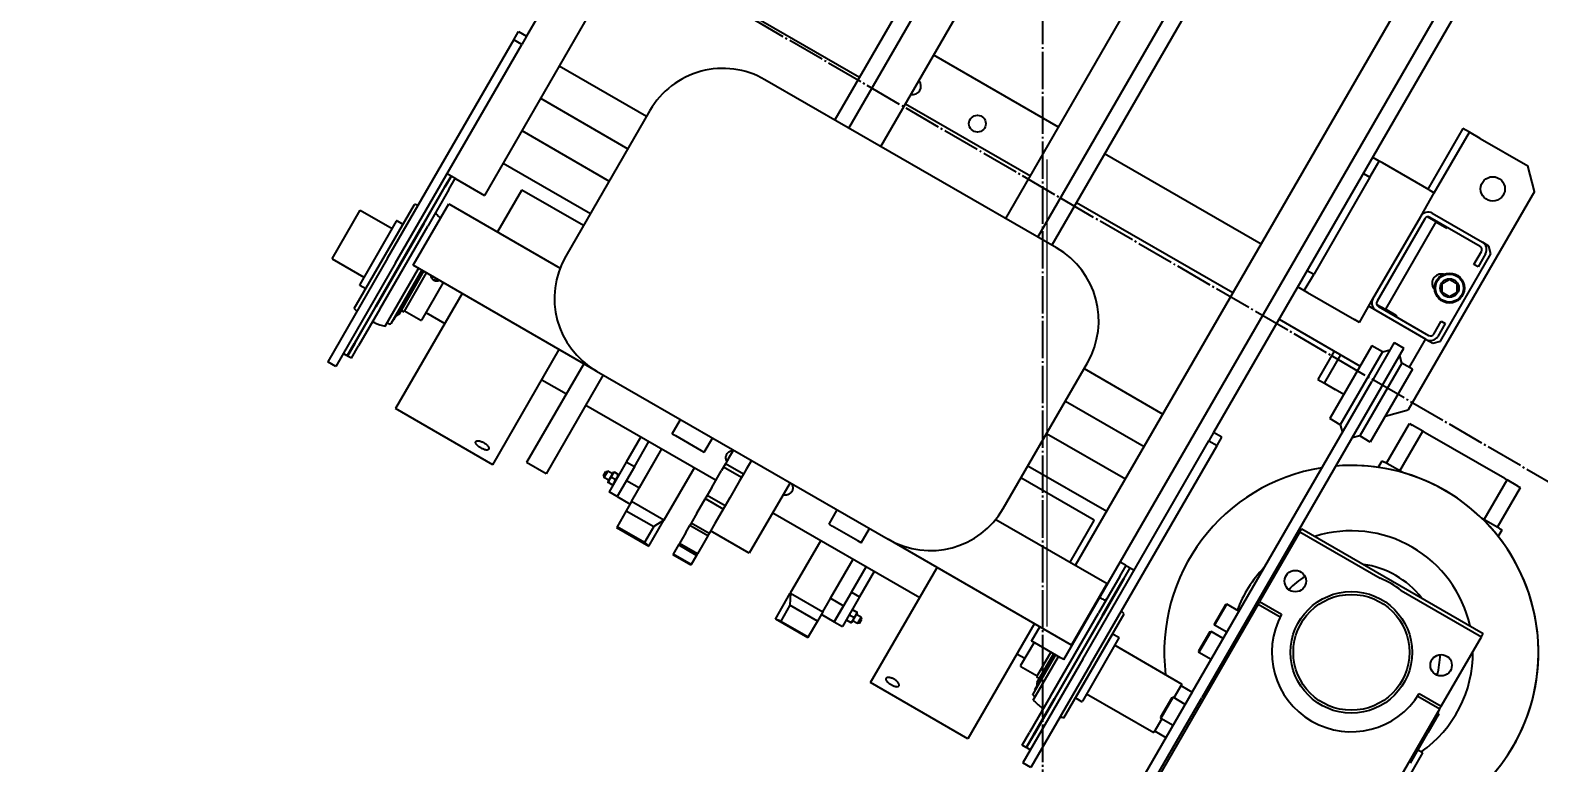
# Model space of a CAD drawing. Header units: millimetres. Extents: x -383313 to -161684, y -117025 to 99224.
# Drawn here: x -355555 to -354749, y -15447 to -15055 of the extents above; entities that cross this region are included whole.
import ezdxf

# ---------------------------------------------------------------- set-up
doc = ezdxf.new("R2010")
doc.units = ezdxf.units.MM
doc.header["$MEASUREMENT"] = 0
doc.linetypes.add('PS-GOST2.303 5', pattern=[24, 20, -1.5, 1, -1.5])
doc.layers.get('Defpoints').update_dxf_attribs({"color": 31})
for name, color, linetype in [('001__КОНСТРУКТИВ__размеры внутр.', 7, 'Continuous'), ('PDF_Geometry', 7, 'Continuous'), ('PS_Оси', 5, 'PS-GOST2.303 5'), ('PV-B8D', 7, 'Continuous')]:
    doc.layers.add(name, color=color, linetype=linetype)
doc.styles.add('PSTUDIO', font='arial.ttf')
doc.dimstyles.new('PS_TICK', dxfattribs={"dimscale": 100, "dimtxt": 2.5, "dimasz": 1, "dimexe": 2, "dimexo": 2, "dimgap": 1, "dimtad": 1, "dimdec": 0, "dimzin": 0, "dimdsep": 46, "dimtxsty": 'PSTUDIO', "dimblk": 'ARCHTICK', "dimcen": 2, "dimdle": 1.5, "dimse1": 1, "dimse2": 1, "dimadec": 0, "dimazin": 0, "dimtfac": 1, "dimtdec": 0, "dimtix": 1, "dimtmove": 1, "dimatfit": 3, "dimldrblk": 'ARCHTICK', "dimfxl": 1, "dimtolj": 1, "dimtzin": 0, "dimarcsym": 0})

# ---------------------------------------------------------------- blocks, each defined once
blk = doc.blocks.new('_ArchTick')
at = {"color": 0, "linetype": 'ByBlock', "const_width": 0.15}
blk.add_lwpolyline([(-0.5, -0.5), (0.5, 0.5)], dxfattribs=at)
blk = doc.blocks.new('*D264')
at = {"layer": '001__КОНСТРУКТИВ__размеры внутр.', "color": 0, "lineweight": -2, "ltscale": 100, "transparency": 16777216}
blk.add_arc((-340355.05, -23582.1), 2419.22, 151.49301, 180, dxfattribs=at)
at = {"layer": 'Defpoints', "color": 0, "ltscale": 100, "transparency": 16777216}
for p in [(-360678.78, -12544), (-342718.67, -22298.38), (-342642.4, -22794.29), (-343474.23, -23582.1), (-340514.06, -23582.1)]:
    blk.add_point(p, dxfattribs=at)
at = {"layer": '001__КОНСТРУКТИВ__размеры внутр.', "color": 0, "lineweight": -2, "ltscale": 100, "transparency": 16777216, "xscale": 100, "yscale": 100, "zscale": 100}
for p, rotation in [((-342480.96, -22427.49), 61.49301017023286), ((-342774.27, -23582.1), 269.9999999999997)]:
    blk.add_blockref('_ArchTick', p, dxfattribs=dict(at, rotation=rotation))
at = {"layer": '001__КОНСТРУКТИВ__размеры внутр.', "color": 0, "lineweight": 0, "ltscale": 100, "transparency": 16777216, "insert": (-342920.43, -22930.41), "char_height": 250, "attachment_point": 5, "rotation": 75.74651, "style": 'PSTUDIO'}
blk.add_mtext('\\A1;29°', dxfattribs=at)
blk = doc.blocks.new('*D276')
at = {"layer": '001__КОНСТРУКТИВ__размеры внутр.', "color": 0, "lineweight": -2, "ltscale": 100, "transparency": 16777216}
blk.add_line((-349966.1, -1951.2), (-357994.8, -15739.43), dxfattribs=at)
at = {"layer": 'Defpoints', "color": 0, "ltscale": 100, "transparency": 16777216}
for p in [(-349288.38, -2519.4), (-357919.32, -15609.8), (-357166.13, -16048.38)]:
    blk.add_point(p, dxfattribs=at)
at = {"layer": '001__КОНСТРУКТИВ__размеры внутр.', "color": 0, "lineweight": -2, "ltscale": 100, "transparency": 16777216, "xscale": 100, "yscale": 100, "zscale": 100}
for p, rotation in [((-350041.58, -2080.82), 59.78831573303923), ((-357919.32, -15609.8), 239.7883157330392)]:
    blk.add_blockref('_ArchTick', p, dxfattribs=dict(at, rotation=rotation))
at = {"layer": '001__КОНСТРУКТИВ__размеры внутр.', "color": 0, "ltscale": 100, "transparency": 16777216, "insert": (-354177.17, -8730.76), "char_height": 250, "attachment_point": 5, "rotation": 59.78832, "style": 'PSTUDIO'}
blk.add_mtext('\\A1;15655', dxfattribs=at)
blk = doc.blocks.new('A$Cf5759c35')
at = {"layer": 'PDF_Geometry', "color": 8, "lineweight": 13}
blk.add_lwpolyline([(3450, 3141.13), (3450, 2891.37)], dxfattribs=at)
blk = doc.blocks.new('*U203')
at = {"layer": 'PV-B8D'}
for p, q in [((1303.98, 2235.52), (1333.98, 2235.52)), ((1303.98, 2235.52), (1303.98, 2215.87)), ((1333.98, 2235.52), (1333.98, 2215.87)), ((1318.98, 2209.97), (1254.98, 2209.97)), ((1254.98, 2204.97), (1254.98, 2209.97)), ((1286.86, 2211.97), (1351.11, 2211.97)), ((1299.13, 2215.57), (1299.13, 2211.97)), ((1332.81, 2215.87), (1299.43, 2215.87)), ((1318.98, 2209.97), (1453.98, 2209.97)), ((1338.53, 2215.87), (1332.81, 2215.87)), ((1338.83, 2215.57), (1338.83, 2211.97)), ((1453.98, 2204.97), (1453.98, 2209.97)), ((1453.98, 2209.97), (1458.98, 2209.97)), ((1458.98, 2209.97), (1458.98, 2204.97)), ((1318.98, 2204.97), (1254.98, 2204.97)), ((1262.98, 2202.57), (1262.98, 2204.97)), ((1262.98, 2202.57), (1270.76, 2202.57)), ((1270.76, 2202.37), (1262.98, 2202.37)), ((1262.98, 2199.97), (1262.98, 2202.37)), ((1293.32, 2202.57), (1270.76, 2202.57)), ((1270.76, 2202.37), (1293.32, 2202.37)), ((1282.13, 2202.37), (1282.13, 2202.57)), ((1293.32, 2202.57), (1344.65, 2202.57)), ((1344.65, 2202.37), (1293.32, 2202.37)), ((1318.98, 2204.97), (1453.98, 2204.97)), ((1367.2, 2202.57), (1344.65, 2202.57)), ((1344.65, 2202.37), (1367.2, 2202.37)), ((1355.83, 2202.37), (1355.83, 2202.57)), ((1367.2, 2202.57), (1373.98, 2202.57)), ((1373.98, 2202.37), (1367.2, 2202.37)), ((1373.98, 2199.67), (1373.98, 2204.97)), ((1458.98, 2204.97), (1453.98, 2204.97)), ((1897.68, 2204.97), (1458.98, 2204.97)), ((1262.98, 2199.97), (1270.76, 2199.97)), ((1293.32, 2199.97), (1270.76, 2199.97)), ((1293.32, 2199.97), (1344.65, 2199.97)), ((1322.57, 2083.06), (1322.57, 2196.26)), ((1322.57, 2196.26), (1360.57, 2196.26)), ((1367.2, 2199.97), (1344.65, 2199.97)), ((1360.57, 2196.26), (1360.57, 2127.51)), ((1367.2, 2199.97), (1373.98, 2199.97)), ((1373.98, 2199.67), (1373.98, 2181.97)), ((1286.86, 2192.97), (1322.57, 2192.97)), ((1322.57, 2190.97), (1289.47, 2190.97)), ((1292, 2190.97), (1292, 2190.69)), ((1322.57, 2190.69), (1292, 2190.69)), ((1295.98, 2189.81), (1294.39, 2190.69)), ((1322.57, 2189.81), (1295.98, 2189.81)), ((1298.57, 2189.81), (1298.57, 2188.12)), ((1322.57, 2188.12), (1298.57, 2188.12)), ((1299.13, 2188.12), (1299.13, 2178.07)), ((1322.57, 2177.77), (1299.43, 2177.77)), ((1303.98, 2177.77), (1303.98, 2166.06)), ((1322.57, 2182.77), (1322.57, 2182.77)), ((1322.57, 2182.77), (1322.57, 2182.77)), ((1973.98, 2181.97), (1373.98, 2181.97)), ((1393.98, 2181.97), (1393.98, 2128.06)), ((1413.98, 2181.97), (1413.98, 2128.06)), ((1433.98, 2181.97), (1433.98, 2128.06)), ((1453.98, 2181.97), (1453.98, 2128.06)), ((1528.98, 2181.97), (1528.98, 2039.97)), ((1322.57, 2166.06), (1251.48, 2166.06)), ((1251.48, 2106.06), (1251.48, 2166.06)), ((1386.17, 2166.06), (1360.57, 2166.06)), ((1386.48, 2166.06), (1386.17, 2166.06)), ((1386.48, 2128.06), (1386.48, 2166.06)), ((1457.57, 2128.06), (1367.57, 2128.06)), ((1251.48, 2106.06), (1322.57, 2106.06)), ((1303.98, 2106.06), (1303.98, 2090.96)), ((1322.57, 2090.96), (1261.48, 2090.96)), ((1261.48, 2078.96), (1261.48, 2090.96)), ((1322.57, 2083.06), (1322.57, 1903.06)), ((1502.57, 1903.06), (1502.57, 2083.06)), ((1322.57, 2078.96), (1261.48, 2078.96)), ((1303.98, 2078.96), (1303.98, 1998.61)), ((1274.3, 2048.17), (1274.06, 2048.03)), ((1280.22, 2048.17), (1274.3, 2048.17)), ((1276.06, 2051.97), (1275.26, 2051.17)), ((1279.26, 2051.17), (1275.26, 2051.17)), ((1275.26, 2048.17), (1275.26, 2051.17)), ((1276.06, 2051.97), (1278.46, 2051.97)), ((1278.46, 2051.97), (1279.26, 2051.17)), ((1279.26, 2048.17), (1279.26, 2051.17)), ((1280.22, 2048.17), (1280.46, 2048.03)), ((1288.34, 2044.97), (1269.96, 2044.97)), ((1269.96, 2039.97), (1269.96, 2044.97)), ((1274.06, 2045.39), (1274.06, 2047.74)), ((1274.3, 2044.97), (1274.06, 2045.11)), ((1277.26, 2045.39), (1277.26, 2047.74)), ((1280.22, 2044.97), (1280.46, 2045.11)), ((1280.46, 2045.39), (1280.46, 2047.74)), ((1303.98, 2044.97), (1288.34, 2044.97)), ((1288.34, 2039.97), (1288.34, 2044.97)), ((1255.95, 2031.97), (1255.47, 2031.97)), ((1255.47, 2031.97), (1255.47, 2011.98)), ((1255.95, 2014.97), (1255.95, 2031.97)), ((1265.8, 2031.97), (1255.95, 2031.97)), ((1265.8, 2031.97), (1265.8, 2014.97)), ((1271.45, 2031.97), (1265.8, 2031.97)), ((1279.91, 2039.97), (1269.96, 2039.97)), ((1269.96, 2039.97), (1269.96, 2031.97)), ((1288.34, 2039.97), (1269.96, 2039.97)), ((1271.45, 2011.98), (1271.45, 2031.97)), ((1271.45, 2031.97), (1303.98, 2031.97)), ((1279.91, 2039.97), (1279.91, 2031.97)), ((1279.91, 2031.97), (1303.98, 2031.97)), ((1288.34, 2039.97), (1303.98, 2039.97)), ((1897.68, 2039.97), (1502.57, 2039.97)), ((1313.75, 2031.27), (1322.57, 2031.27)), ((1313.75, 2031.27), (1313.75, 2029.27)), ((1313.75, 2029.27), (1313.75, 2013.47)), ((1502.57, 2031.27), (1993.75, 2031.27)), ((1255.95, 2014.97), (1255.47, 2011.98)), ((1255.48, 2011.97), (1271.47, 2011.97)), ((1265.8, 2014.97), (1255.95, 2014.97)), ((1271.45, 2011.98), (1265.8, 2014.97)), ((1303.98, 2011.97), (1271.47, 2011.97)), ((1313.75, 2013.47), (1313.75, 2011.47)), ((1313.75, 2011.47), (1322.57, 2011.47)), ((1502.57, 2011.47), (1993.75, 2011.47)), ((1528.98, 2011.47), (1528.98, 1934.47)), ((1558.98, 1934.47), (1558.98, 2011.47)), ((1258.06, 1998.61), (1257.91, 1998.61)), ((1257.91, 1987.51), (1257.91, 1998.61)), ((1258.22, 1998.61), (1258.06, 1998.61)), ((1263.91, 1998.61), (1258.22, 1998.61)), ((1258.22, 1987.51), (1258.22, 1998.61)), ((1264.39, 1998.61), (1263.91, 1998.61)), ((1263.91, 1987.51), (1263.91, 1998.61)), ((1264.88, 1998.61), (1264.39, 1998.61)), ((1271.69, 1998.61), (1264.88, 1998.61)), ((1264.88, 1987.51), (1264.88, 1998.61)), ((1271.69, 1998.61), (1275.89, 1998.61)), ((1276.64, 1998.61), (1275.89, 1998.61)), ((1275.89, 1987.51), (1275.89, 1998.61)), ((1277.4, 1998.61), (1276.64, 1998.61)), ((1283.64, 1998.61), (1277.4, 1998.61)), ((1277.4, 1987.51), (1277.4, 1998.61)), ((1283.64, 1998.61), (1292.47, 1998.61)), ((1292.53, 1998.61), (1292.47, 1998.61)), ((1292.47, 1987.51), (1292.47, 1998.61)), ((1293.47, 1998.61), (1292.53, 1998.61)), ((1292.53, 1987.51), (1292.53, 1998.61)), ((1294.43, 1998.61), (1293.47, 1998.61)), ((1299.43, 1998.61), (1294.43, 1998.61)), ((1294.43, 1987.51), (1294.43, 1998.61)), ((1299.43, 1998.61), (1310.02, 1998.61)), ((1312.04, 1998.61), (1310.02, 1998.61)), ((1314.11, 1998.61), (1312.04, 1998.61)), ((1312.04, 1987.51), (1312.04, 1998.61)), ((1317.33, 1998.61), (1314.11, 1998.61)), ((1314.11, 1987.51), (1314.11, 1998.61)), ((1317.33, 1998.61), (1322.57, 1998.61)), ((1258.06, 1987.51), (1257.91, 1987.51)), ((1258.22, 1987.51), (1258.06, 1987.51)), ((1263.91, 1987.51), (1258.22, 1987.51)), ((1264.39, 1987.51), (1263.91, 1987.51)), ((1264.88, 1987.51), (1264.39, 1987.51)), ((1271.69, 1987.51), (1264.88, 1987.51)), ((1275.89, 1987.51), (1271.69, 1987.51)), ((1276.64, 1987.51), (1275.89, 1987.51)), ((1277.4, 1987.51), (1276.64, 1987.51)), ((1283.64, 1987.51), (1277.4, 1987.51)), ((1278.98, 1963.61), (1278.98, 1987.51)), ((1292.47, 1987.51), (1283.64, 1987.51)), ((1292.53, 1987.51), (1292.47, 1987.51)), ((1293.47, 1987.51), (1292.53, 1987.51)), ((1294.43, 1987.51), (1293.47, 1987.51)), ((1299.43, 1987.51), (1294.43, 1987.51)), ((1310.02, 1987.51), (1299.43, 1987.51)), ((1312.04, 1987.51), (1310.02, 1987.51)), ((1314.11, 1987.51), (1312.04, 1987.51)), ((1317.33, 1987.51), (1314.11, 1987.51)), ((1322.57, 1987.51), (1317.33, 1987.51)), ((1322.57, 1963.61), (1278.98, 1963.61)), ((1303.98, 1963.61), (1303.98, 1872.88)), ((1255.95, 1930.97), (1255.47, 1933.96)), ((1255.47, 1913.97), (1255.47, 1933.96)), ((1255.48, 1933.97), (1271.47, 1933.97)), ((1265.8, 1930.97), (1255.95, 1930.97)), ((1255.95, 1930.97), (1255.95, 1913.97)), ((1271.45, 1933.95), (1265.8, 1930.97)), ((1265.8, 1913.97), (1265.8, 1930.97)), ((1271.45, 1933.95), (1271.45, 1913.97)), ((1303.98, 1933.97), (1271.47, 1933.97)), ((1313.75, 1932.47), (1313.75, 1934.47)), ((1313.75, 1934.47), (1322.57, 1934.47)), ((1313.75, 1916.67), (1313.75, 1932.47)), ((1502.57, 1934.47), (1993.75, 1934.47)), ((1255.95, 1913.97), (1255.47, 1913.97)), ((1265.8, 1913.97), (1255.95, 1913.97)), ((1271.45, 1913.97), (1265.8, 1913.97)), ((1269.96, 1913.97), (1269.96, 1905.97)), ((1271.45, 1913.97), (1303.98, 1913.97)), ((1279.91, 1913.97), (1303.98, 1913.97)), ((1279.91, 1913.97), (1279.91, 1905.97)), ((1313.75, 1914.67), (1313.75, 1916.67)), ((1313.75, 1914.67), (1322.57, 1914.67)), ((1502.57, 1914.67), (1993.75, 1914.67)), ((1288.34, 1905.97), (1269.96, 1905.97)), ((1269.96, 1905.97), (1269.96, 1900.97)), ((1269.96, 1905.97), (1279.91, 1905.97)), ((1288.34, 1905.97), (1303.98, 1905.97)), ((1288.34, 1905.97), (1288.34, 1900.97)), ((1322.57, 1789.86), (1322.57, 1903.06)), ((1897.68, 1905.97), (1502.57, 1905.97)), ((1528.98, 1905.97), (1528.98, 1809.47)), ((1558.98, 1809.47), (1558.98, 1905.97)), ((1288.34, 1900.97), (1269.96, 1900.97)), ((1274.3, 1900.97), (1274.06, 1900.83)), ((1274.06, 1900.54), (1274.06, 1898.19)), ((1274.3, 1897.77), (1274.06, 1897.91)), ((1280.22, 1897.77), (1274.3, 1897.77)), ((1275.26, 1894.77), (1275.26, 1897.77)), ((1277.26, 1900.54), (1277.26, 1898.19)), ((1279.26, 1894.77), (1279.26, 1897.77)), ((1280.22, 1900.97), (1280.46, 1900.83)), ((1280.22, 1897.77), (1280.46, 1897.91)), ((1280.46, 1900.54), (1280.46, 1898.19)), ((1303.98, 1900.97), (1288.34, 1900.97)), ((1279.26, 1894.77), (1275.26, 1894.77)), ((1276.06, 1893.97), (1275.26, 1894.77)), ((1276.06, 1893.97), (1278.46, 1893.97)), ((1278.46, 1893.97), (1279.26, 1894.77)), ((1251.48, 1872.88), (1322.57, 1872.88)), ((1251.48, 1812.88), (1251.48, 1872.88)), ((1360.57, 1858.61), (1360.57, 1789.86)), ((1367.57, 1858.06), (1457.57, 1858.06)), ((1386.48, 1812.88), (1386.48, 1858.06)), ((1393.98, 1858.06), (1393.98, 1809.47)), ((1413.98, 1858.06), (1413.98, 1809.47)), ((1433.98, 1858.06), (1433.98, 1809.47)), ((1453.98, 1858.06), (1453.98, 1809.47)), ((1322.57, 1812.88), (1251.48, 1812.88)), ((1299.13, 1807.68), (1299.13, 1797.64)), ((1313.75, 1807.98), (1299.43, 1807.98)), ((1303.98, 1812.88), (1303.98, 1807.98)), ((1313.75, 1807.47), (1313.75, 1809.47)), ((1313.75, 1809.47), (1322.57, 1809.47)), ((1313.75, 1791.67), (1313.75, 1807.47)), ((1386.17, 1812.88), (1360.57, 1812.88)), ((1360.57, 1809.47), (1993.75, 1809.47)), ((1386.48, 1812.88), (1386.17, 1812.88)), ((1286.86, 1792.97), (1313.75, 1792.97)), ((1313.75, 1794.78), (1289.47, 1794.78)), ((1313.75, 1795.07), (1292, 1795.07)), ((1292, 1795.07), (1292, 1794.78)), ((1295.98, 1795.94), (1294.39, 1795.07)), ((1313.75, 1795.94), (1295.98, 1795.94)), ((1313.75, 1797.64), (1298.57, 1797.64)), ((1298.57, 1797.64), (1298.57, 1795.94)), ((1313.75, 1789.67), (1313.75, 1791.67)), ((1262.98, 1785.97), (1270.76, 1785.97)), ((1262.98, 1783.57), (1262.98, 1785.97)), ((1270.76, 1783.57), (1262.98, 1783.57)), ((1262.98, 1783.37), (1270.76, 1783.37)), ((1262.98, 1780.97), (1262.98, 1783.37)), ((1293.32, 1785.97), (1270.76, 1785.97)), ((1270.76, 1783.57), (1293.32, 1783.57)), ((1293.32, 1783.37), (1270.76, 1783.37)), ((1282.13, 1783.37), (1282.13, 1783.57)), ((1293.32, 1785.97), (1344.65, 1785.97)), ((1344.65, 1783.57), (1293.32, 1783.57)), ((1293.32, 1783.37), (1344.65, 1783.37)), ((1313.75, 1789.67), (1993.75, 1789.67)), ((1322.57, 1789.86), (1360.57, 1789.86)), ((1367.2, 1785.97), (1344.65, 1785.97)), ((1344.65, 1783.57), (1367.2, 1783.57)), ((1367.2, 1783.37), (1344.65, 1783.37)), ((1355.83, 1783.37), (1355.83, 1783.57)), ((1367.2, 1785.97), (1373.98, 1785.97)), ((1373.98, 1783.57), (1367.2, 1783.57)), ((1367.2, 1783.37), (1373.98, 1783.37)), ((1373.98, 1786.27), (1373.98, 1789.67)), ((1373.98, 1786.27), (1373.98, 1780.97)), ((1318.98, 1780.97), (1254.98, 1780.97)), ((1254.98, 1775.97), (1254.98, 1780.97)), ((1318.98, 1775.97), (1254.98, 1775.97)), ((1286.86, 1773.97), (1351.11, 1773.97)), ((1298.57, 1773.97), (1298.57, 1773.93)), ((1318.98, 1780.97), (1453.98, 1780.97)), ((1318.98, 1775.97), (1453.98, 1775.97)), ((1339.4, 1773.97), (1339.4, 1773.93)), ((1458.98, 1780.97), (1453.98, 1780.97)), ((1453.98, 1780.97), (1453.98, 1775.97)), ((1453.98, 1775.97), (1458.98, 1775.97)), ((1897.68, 1780.97), (1458.98, 1780.97)), ((1458.98, 1775.97), (1458.98, 1780.97)), ((1528.98, 1780.97), (1528.98, 1730.97)), ((1548.98, 1780.97), (1548.98, 1776.97)), ((1548.98, 1776.97), (1548.98, 1775.01)), ((1548.98, 1776.97), (1558.98, 1776.97)), ((1548.98, 1775.01), (1548.98, 1746.1)), ((1558.98, 1776.97), (1558.98, 1780.97)), ((1618.98, 1776.97), (1558.98, 1776.97)), ((1618.98, 1780.97), (1618.98, 1776.97)), ((1618.98, 1776.97), (1628.98, 1776.97)), ((1628.98, 1776.97), (1628.98, 1780.97)), ((1628.98, 1775.01), (1628.98, 1776.97)), ((1628.98, 1746.1), (1628.98, 1775.01)), ((1333.42, 1773.93), (1298.57, 1773.93)), ((1299.13, 1773.93), (1299.13, 1770.18)), ((1332.81, 1769.88), (1299.43, 1769.88)), ((1303.98, 1769.88), (1303.98, 1728.47)), ((1338.53, 1769.88), (1332.81, 1769.88)), ((1339.4, 1773.93), (1333.42, 1773.93)), ((1333.98, 1769.88), (1333.98, 1728.47)), ((1338.83, 1773.93), (1338.83, 1770.18)), ((1511.48, 1746.97), (1511.48, 1742.97)), ((1528.98, 1746.97), (1511.48, 1746.97)), ((1511.48, 1742.97), (1511.48, 1736.27)), ((1511.48, 1742.97), (1528.98, 1742.97)), ((1548.98, 1742.97), (1548.98, 1746.1)), ((1548.98, 1742.97), (1563.48, 1742.97)), ((1558.98, 1738.47), (1558.98, 1742.97)), ((1563.48, 1742.97), (1614.48, 1742.97)), ((1614.48, 1742.97), (1628.98, 1742.97)), ((1666.48, 1746.97), (1628.98, 1746.97)), ((1628.98, 1746.1), (1628.98, 1742.97)), ((1628.98, 1742.97), (1666.48, 1742.97)), ((1666.48, 1742.97), (1666.48, 1746.97)), ((1666.48, 1736.27), (1666.48, 1742.97)), ((1511.48, 1730.97), (1511.48, 1736.27)), ((1558.98, 1707.47), (1558.98, 1738.47)), ((1561.48, 1738.47), (1561.48, 1707.47)), ((1561.98, 1739.79), (1561.98, 1734.47)), ((1561.98, 1727.77), (1561.98, 1734.47)), ((1615.98, 1734.47), (1561.98, 1734.47)), ((1614.48, 1740.47), (1563.48, 1740.47)), ((1615.98, 1734.47), (1615.98, 1739.79)), ((1615.98, 1734.47), (1615.98, 1727.77)), ((1616.48, 1707.47), (1616.48, 1738.47)), ((1618.98, 1738.47), (1618.98, 1707.47)), ((1666.48, 1736.27), (1666.48, 1706.97)), ((1312.48, 1728.47), (1303.98, 1728.47)), ((1304.98, 1728.47), (1304.98, 1721.47)), ((1312.98, 1729.47), (1312.48, 1728.97)), ((1312.48, 1728.97), (1325.48, 1728.97)), ((1312.48, 1721.47), (1312.48, 1728.97)), ((1324.98, 1729.47), (1312.98, 1729.47)), ((1324.98, 1729.47), (1325.48, 1728.97)), ((1325.48, 1721.47), (1325.48, 1728.97)), ((1333.98, 1728.47), (1325.48, 1728.47)), ((1332.98, 1728.47), (1332.98, 1721.47)), ((1353.64, 1729.47), (1353.14, 1728.97)), ((1353.14, 1728.97), (1366.14, 1728.97)), ((1353.14, 1721.47), (1353.14, 1728.97)), ((1365.64, 1729.47), (1353.64, 1729.47)), ((1365.64, 1729.47), (1366.14, 1728.97)), ((1366.14, 1721.47), (1366.14, 1728.97)), ((1370.48, 1729.47), (1369.98, 1728.97)), ((1369.98, 1728.97), (1382.98, 1728.97)), ((1369.98, 1721.47), (1369.98, 1728.97)), ((1382.48, 1729.47), (1370.48, 1729.47)), ((1382.48, 1729.47), (1382.98, 1728.97)), ((1382.98, 1721.47), (1382.98, 1728.97)), ((1541.48, 1730.97), (1496.48, 1730.97)), ((1496.48, 1724.47), (1496.48, 1730.97)), ((1541.48, 1724.47), (1541.48, 1730.97)), ((1561.98, 1727.47), (1561.48, 1727.47)), ((1561.98, 1727.77), (1561.98, 1727.47)), ((1615.98, 1727.47), (1615.98, 1727.77)), ((1616.48, 1727.47), (1615.98, 1727.47)), ((1332.98, 1721.47), (1248.98, 1721.47)), ((1332.98, 1721.47), (1524.98, 1721.47)), ((1496.48, 1724.47), (1493.48, 1721.47)), ((1541.48, 1724.47), (1496.48, 1724.47)), ((1548.98, 1721.47), (1524.98, 1721.47)), ((1541.48, 1724.47), (1544.48, 1721.47)), ((1548.98, 1721.47), (1548.98, 1715.47)), ((1391.48, 1714.47), (1279.48, 1714.47)), ((1279.55, 1715.47), (1305.97, 1715.47)), ((1305.97, 1715.47), (1305.98, 1715.47)), ((1305.98, 1715.47), (1331.98, 1715.47)), ((1331.98, 1715.47), (1332, 1715.47)), ((1332, 1715.47), (1332.98, 1715.47)), ((1524.98, 1715.47), (1332.98, 1715.47)), ((1377.16, 1714.47), (1377.16, 1715.47)), ((1388.98, 1714.47), (1388.98, 1715.47)), ((1392.98, 1714.47), (1391.48, 1714.47)), ((1391.48, 1714.47), (1391.48, 1700.9)), ((1435.98, 1714.47), (1392.98, 1714.47)), ((1392.98, 1714.47), (1392.98, 1700.96)), ((1435.98, 1714.47), (1435.98, 1664.97)), ((1437.98, 1714.47), (1435.98, 1714.47)), ((1437.98, 1714.47), (1437.98, 1602.47)), ((1496.48, 1712.47), (1493.48, 1715.47)), ((1541.48, 1712.47), (1496.48, 1712.47)), ((1496.48, 1705.97), (1496.48, 1712.47)), ((1524.98, 1715.47), (1548.98, 1715.47)), ((1541.48, 1712.47), (1544.48, 1715.47)), ((1541.48, 1705.97), (1541.48, 1712.47)), ((1541.48, 1705.97), (1496.48, 1705.97)), ((1512.48, 1705.97), (1521.48, 1696.97)), ((1553.68, 1707.97), (1541.48, 1707.97)), ((1558.98, 1707.97), (1553.68, 1707.97)), ((1558.98, 1707.47), (1558.98, 1703.47)), ((1558.98, 1703.47), (1561.98, 1700.47)), ((1563.48, 1705.47), (1571.48, 1705.47)), ((1571.48, 1702.97), (1563.48, 1702.97)), ((1571.48, 1705.47), (1571.48, 1702.97)), ((1606.48, 1705.47), (1614.48, 1705.47)), ((1606.48, 1702.97), (1606.48, 1705.47)), ((1614.48, 1702.97), (1606.48, 1702.97)), ((1615.98, 1700.47), (1618.98, 1703.47)), ((1618.98, 1703.47), (1618.98, 1707.47)), ((1656.48, 1696.97), (1666.48, 1706.97)), ((1486.89, 1695.47), (1490.98, 1695.47)), ((1490.98, 1695.47), (1490.98, 1693.97)), ((1490.98, 1682.78), (1490.98, 1693.97)), ((1656.48, 1696.97), (1521.48, 1696.97)), ((1561.98, 1700.47), (1615.98, 1700.47)), ((1490.98, 1692.72), (1515.48, 1692.72)), ((1515.48, 1692.72), (1515.48, 1691.07)), ((1515.48, 1684.49), (1515.48, 1691.07)), ((1490.98, 1684.49), (1515.48, 1684.49)), ((1515.48, 1684.49), (1515.48, 1682.99)), ((1515.48, 1633.95), (1515.48, 1682.99)), ((1435.98, 1651.97), (1435.98, 1602.47)), ((1490.98, 1622.97), (1490.98, 1634.16)), ((1490.98, 1632.45), (1515.48, 1632.45)), ((1515.48, 1633.95), (1515.48, 1632.45)), ((1515.48, 1625.87), (1515.48, 1632.45)), ((1486.89, 1621.47), (1490.98, 1621.47)), ((1490.98, 1624.22), (1515.48, 1624.22)), ((1490.98, 1622.97), (1490.98, 1621.47)), ((1515.48, 1625.87), (1515.48, 1624.22)), ((1391.48, 1616.04), (1391.48, 1602.47)), ((1392.98, 1615.98), (1392.98, 1602.47)), ((1271.48, 1598.47), (1366.48, 1598.47)), ((1279.48, 1602.47), (1391.48, 1602.47)), ((1358.42, 1601.47), (1376.81, 1601.47)), ((1366.48, 1598.47), (1366.48, 1601.47)), ((1376.81, 1601.47), (1377.16, 1601.47)), ((1377.16, 1601.47), (1377.16, 1602.47)), ((1386.38, 1601.47), (1377.16, 1601.47)), ((1386.38, 1601.47), (1387.76, 1601.47)), ((1387.76, 1601.47), (1388.98, 1601.47)), ((1388.98, 1601.47), (1388.98, 1602.47)), ((1391.48, 1602.47), (1392.98, 1602.47)), ((1392.98, 1602.47), (1435.98, 1602.47)), ((1435.98, 1602.47), (1437.98, 1602.47))]:
    blk.add_line(p, q, dxfattribs=at)
for centre, radius in [((1538.98, 1972.97), 4.5), ((1588.98, 1710.47), 8), ((1588.98, 1710.47), 7.5), ((1646.48, 1716.97), 6.5), ((1588.98, 1710.47), 5), ((1411.98, 1703.47), 5.75), ((1393.98, 1658.47), 32.5), ((1393.98, 1658.47), 31), ((1411.98, 1613.47), 5.75)]:
    blk.add_circle(centre, radius, dxfattribs=at)
for centre, radius, start, end in [((1318.98, 2202.47), 33.5, 163.52589, 167.06294), ((1299.43, 2215.57), 0.3, 90, 180), ((1338.53, 2215.57), 0.3, 0, 90), ((1318.98, 2202.47), 33.5, 12.93706, 16.47411), ((1284.21, 2198.47), 1.5, 6.56243, 90), ((1318.98, 2202.47), 33.5, 186.56243, 196.47411), ((1318.98, 2202.47), 33.5, 349.32084, 353.43757), ((1353.75, 2198.47), 1.5, 90, 173.43757), ((1318.98, 2199.97), 31, 193.0503, 196.60155), ((1289.47, 2191.17), 0.2, 196.60154, 270), ((1299.43, 2178.07), 0.3, 180, 270), ((1367.57, 2083.06), 45, 90, 180), ((1457.57, 2083.06), 45, 0, 90), ((1538.98, 2012.97), 4.5, 199.47122, 270), ((1538.98, 2012.97), 4.5, 270, 340.52878), ((1367.57, 1903.06), 45, 180, 270), ((1457.57, 1903.06), 45, -90, 0), ((1299.43, 1807.68), 0.3, 90, 180), ((1318.98, 1783.47), 33.5, 163.52589, 173.43757), ((1318.98, 1785.78), 31, 163.39845, 166.59981), ((1289.47, 1794.58), 0.2, 90, 163.39846), ((1284.21, 1787.47), 1.5, 270, 353.43757), ((1318.98, 1783.47), 33.5, 6.56243, 10.66548), ((1353.75, 1787.47), 1.5, 186.56243, 270), ((1318.98, 1783.47), 33.5, 192.93706, 196.47411), ((1318.98, 1783.47), 33.5, 343.52589, 347.06294), ((1299.43, 1770.18), 0.3, 180, 270), ((1338.53, 1770.18), 0.3, 270, 0), ((1393.98, 1658.47), 100, 39.05012, 126.8699), ((1393.98, 1658.47), 100, 39.05013, 126.8699), ((1563.48, 1738.47), 4.5, 90, 180), ((1614.48, 1738.47), 4.5, 0, 90), ((1563.48, 1738.47), 2, 90, 180), ((1614.48, 1738.47), 2, 0, 90), ((1393.98, 1658.47), 65, 75.74993, 99.7431), ((1588.98, 1715.47), 5, 90, 163.7398), ((1588.98, 1715.47), 5, 16.2602, 90), ((1393.98, 1658.47), 100, 270, 34.75023), ((1393.98, 1658.47), 65, 59.48974, 61.27338), ((1393.98, 1658.47), 100, 0, 34.75023), ((1393.98, 1658.47), 47.5, 61.42605, 74.97113), ((1393.98, 1658.47), 65, 0, 47.39634), ((1563.48, 1707.47), 4.5, 180, 270), ((1563.48, 1707.47), 2, 180, 270), ((1614.48, 1707.47), 2, -90, 0), ((1614.48, 1707.47), 4.5, 270, 0), ((1393.98, 1658.47), 42.5, 91.34842, 268.65158), ((1393.98, 1658.47), 47.5, 0, 22.13212), ((1393.98, 1658.47), 42.5, 351.20151, 8.79849), ((1393.98, 1658.47), 100, 219.01325, 0), ((1393.98, 1658.47), 47.5, 337.86788, 0), ((1393.98, 1658.47), 65, 312.60366, 0), ((1393.98, 1658.47), 47.5, 285.02887, 298.57395), ((1393.98, 1658.47), 65, 244.97101, 300.51026), ((1393.98, 1658.47), 100, 219.01324, 270)]:
    blk.add_arc(centre, radius, start, end, dxfattribs=at)
at = {"layer": 'PV-B8D', "extrusion": (0, 0, -1)}
for centre, major_axis, ratio, start_param, end_param in [((1324.24, 2182.77), (0, 3), 0.965926, -2.526952, -0.61464), ((1318.98, 2014.97), (-50.99, 2.91), 0.294567, -0.388697, -0.387733), ((1318.98, 1930.97), (66.99, 3.82), 0.294567, 3.482325, 3.482746)]:
    blk.add_ellipse(centre, major_axis=major_axis, ratio=ratio, start_param=start_param, end_param=end_param, dxfattribs=at)
at = {"layer": 'PV-B8D'}
for centre, major_axis, start_param, end_param in [((1318.98, 2014.97), (66.99, -3.82), 3.482325, 3.482746), ((1318.98, 1930.97), (-50.99, -2.91), -0.388697, -0.387733)]:
    blk.add_ellipse(centre, major_axis=major_axis, ratio=0.294567, start_param=start_param, end_param=end_param, dxfattribs=at)
for points, knots in [([(1322.57, 2185.32), (1322.55, 2185.3), (1322.52, 2185.28), (1322.33, 2185.16), (1322.18, 2185.03), (1321.91, 2184.75), (1321.78, 2184.6), (1321.56, 2184.28), (1321.47, 2184.1), (1321.32, 2183.74), (1321.26, 2183.55), (1321.18, 2183.16), (1321.16, 2182.97), (1321.16, 2182.77)], [0.015751994, 0.015751994, 0.015751994, 0.015751994, 0.015848431, 0.015848431, 0.01643541, 0.01643541, 0.017022388, 0.017022388, 0.017609367, 0.017609367, 0.018196346, 0.018196346, 0.018783325, 0.018783325, 0.018783325, 0.018783325]), ([(1321.16, 2182.77), (1321.16, 2182.57), (1321.18, 2182.38), (1321.26, 2181.99), (1321.32, 2181.8), (1321.47, 2181.44), (1321.56, 2181.27), (1321.78, 2180.94), (1321.9, 2180.79), (1322.18, 2180.51), (1322.33, 2180.39), (1322.52, 2180.26), (1322.55, 2180.24), (1322.57, 2180.22)], [0, 0, 0, 0, 0.000586979, 0.000586979, 0.001173958, 0.001173958, 0.001760937, 0.001760937, 0.002347916, 0.002347916, 0.002934895, 0.002934895, 0.003035385, 0.003035385, 0.003035385, 0.003035385]), ([(1257.56, 2112.06), (1257.46, 2112.06), (1257.35, 2112.09), (1257.14, 2112.19), (1257.04, 2112.26), (1256.84, 2112.47), (1256.75, 2112.6), (1256.58, 2112.89), (1256.51, 2113.06), (1256.37, 2113.41), (1256.31, 2113.61), (1256.2, 2114.05), (1256.16, 2114.28), (1256.08, 2114.78), (1256.05, 2115.03), (1256.02, 2115.55), (1256.01, 2115.81), (1256.01, 2116.31), (1256.02, 2116.57), (1256.05, 2117.09), (1256.08, 2117.35), (1256.16, 2117.84), (1256.2, 2118.07), (1256.31, 2118.51), (1256.37, 2118.71), (1256.51, 2119.07), (1256.58, 2119.23), (1256.75, 2119.53), (1256.84, 2119.65), (1257.04, 2119.86), (1257.14, 2119.94), (1257.35, 2120.04), (1257.46, 2120.06), (1257.56, 2120.06)], [6.028502, 6.028502, 6.028502, 6.028502, 6.782065, 6.782065, 7.535627, 7.535627, 8.28919, 8.28919, 9.042753, 9.042753, 9.796316, 9.796316, 10.549878, 10.549878, 11.303441, 11.303441, 12.057004, 12.057004, 12.810567, 12.810567, 13.56413, 13.56413, 14.317693, 14.317693, 15.071256, 15.071256, 15.824819, 15.824819, 16.578381, 16.578381, 17.331944, 17.331944, 18.085506, 18.085506, 18.085506, 18.085506]), ([(1257.56, 2120.06), (1257.66, 2120.06), (1257.77, 2120.04), (1257.99, 2119.94), (1258.1, 2119.86), (1258.32, 2119.65), (1258.42, 2119.53), (1258.62, 2119.23), (1258.71, 2119.07), (1258.87, 2118.71), (1258.94, 2118.51), (1259.08, 2118.07), (1259.14, 2117.84), (1259.23, 2117.35), (1259.27, 2117.09), (1259.31, 2116.57), (1259.33, 2116.31), (1259.33, 2116.06), (1259.33, 2115.81), (1259.31, 2115.55), (1259.27, 2115.03), (1259.23, 2114.78), (1259.14, 2114.28), (1259.08, 2114.05), (1258.94, 2113.61), (1258.87, 2113.41), (1258.71, 2113.06), (1258.62, 2112.89), (1258.42, 2112.6), (1258.32, 2112.47), (1258.1, 2112.26), (1257.99, 2112.19), (1257.77, 2112.09), (1257.66, 2112.06), (1257.56, 2112.06)], [18.085506, 18.085506, 18.085506, 18.085506, 18.839069, 18.839069, 19.592632, 19.592632, 20.346194, 20.346194, 21.099757, 21.099757, 21.85332, 21.85332, 22.606883, 22.606883, 23.360446, 23.360446, 24.114009, 24.114009, 24.114009, 24.867572, 24.867572, 25.621134, 25.621134, 26.374697, 26.374697, 27.12826, 27.12826, 27.881823, 27.881823, 28.635386, 28.635386, 29.388948, 29.388948, 30.142511, 30.142511, 30.142511, 30.142511]), ([(1315.57, 1998.61), (1315.6, 1998.66), (1315.63, 1998.71), (1315.81, 1998.97), (1315.98, 1999.17), (1316.33, 1999.52), (1316.53, 1999.69), (1316.97, 1999.98), (1317.2, 2000.11), (1317.69, 2000.32), (1317.95, 2000.39), (1318.47, 2000.49), (1318.73, 2000.52), (1319.23, 2000.52), (1319.49, 2000.49), (1320.01, 2000.39), (1320.27, 2000.32), (1320.76, 2000.11), (1321, 1999.98), (1321.43, 1999.69), (1321.63, 1999.52), (1321.99, 1999.17), (1322.15, 1998.97), (1322.33, 1998.71), (1322.36, 1998.66), (1322.39, 1998.61)], [14.22814, 14.22814, 14.22814, 14.22814, 14.389649, 14.389649, 15.147057, 15.147057, 15.904327, 15.904327, 16.661597, 16.661597, 17.418866, 17.418866, 18.176136, 18.176136, 18.933406, 18.933406, 19.690676, 19.690676, 20.447946, 20.447946, 21.205216, 21.205216, 21.962624, 21.962624, 22.124133, 22.124133, 22.124133, 22.124133]), ([(1322.57, 1962.76), (1322.49, 1962.59), (1322.4, 1962.44), (1322.15, 1962.07), (1321.99, 1961.87), (1321.63, 1961.51), (1321.43, 1961.35), (1321, 1961.05), (1320.76, 1960.93), (1320.27, 1960.72), (1320.01, 1960.65), (1319.49, 1960.54), (1319.23, 1960.52), (1318.73, 1960.52), (1318.47, 1960.54), (1317.95, 1960.65), (1317.69, 1960.72), (1317.2, 1960.93), (1316.97, 1961.05), (1316.53, 1961.35), (1316.33, 1961.51), (1315.98, 1961.87), (1315.81, 1962.07), (1315.52, 1962.5), (1315.39, 1962.74), (1315.2, 1963.19), (1315.14, 1963.4), (1315.09, 1963.61)], [0.890101, 0.890101, 0.890101, 0.890101, 1.412666, 1.412666, 2.170074, 2.170074, 2.927344, 2.927344, 3.684614, 3.684614, 4.441884, 4.441884, 5.199154, 5.199154, 5.956424, 5.956424, 6.713693, 6.713693, 7.470963, 7.470963, 8.228233, 8.228233, 8.985641, 8.985641, 9.74305, 9.74305, 10.367765, 10.367765, 10.367765, 10.367765]), ([(1257.56, 1866.88), (1257.46, 1866.88), (1257.35, 1866.85), (1257.14, 1866.75), (1257.04, 1866.67), (1256.84, 1866.47), (1256.75, 1866.34), (1256.58, 1866.05), (1256.51, 1865.88), (1256.37, 1865.53), (1256.31, 1865.33), (1256.2, 1864.89), (1256.16, 1864.65), (1256.08, 1864.16), (1256.05, 1863.9), (1256.02, 1863.39), (1256.01, 1863.13), (1256.01, 1862.88), (1256.01, 1862.63), (1256.02, 1862.37), (1256.05, 1861.85), (1256.08, 1861.59), (1256.16, 1861.1), (1256.2, 1860.86), (1256.31, 1860.43), (1256.37, 1860.23), (1256.51, 1859.87), (1256.58, 1859.7), (1256.75, 1859.41), (1256.84, 1859.28), (1257.04, 1859.08), (1257.14, 1859), (1257.35, 1858.9), (1257.46, 1858.88), (1257.56, 1858.88)], [18.085506, 18.085506, 18.085506, 18.085506, 18.839069, 18.839069, 19.592632, 19.592632, 20.346194, 20.346194, 21.099757, 21.099757, 21.85332, 21.85332, 22.606883, 22.606883, 23.360446, 23.360446, 24.114009, 24.114009, 24.114009, 24.867572, 24.867572, 25.621134, 25.621134, 26.374697, 26.374697, 27.12826, 27.12826, 27.881823, 27.881823, 28.635386, 28.635386, 29.388948, 29.388948, 30.142511, 30.142511, 30.142511, 30.142511]), ([(1257.56, 1858.88), (1257.66, 1858.88), (1257.77, 1858.9), (1257.99, 1859), (1258.1, 1859.08), (1258.32, 1859.28), (1258.42, 1859.41), (1258.62, 1859.7), (1258.71, 1859.87), (1258.87, 1860.23), (1258.94, 1860.43), (1259.08, 1860.86), (1259.14, 1861.1), (1259.23, 1861.59), (1259.27, 1861.85), (1259.31, 1862.37), (1259.33, 1862.63), (1259.33, 1863.13), (1259.31, 1863.39), (1259.27, 1863.9), (1259.23, 1864.16), (1259.14, 1864.65), (1259.08, 1864.89), (1258.94, 1865.33), (1258.87, 1865.53), (1258.71, 1865.88), (1258.62, 1866.05), (1258.42, 1866.34), (1258.32, 1866.47), (1258.1, 1866.67), (1257.99, 1866.75), (1257.77, 1866.85), (1257.66, 1866.88), (1257.56, 1866.88)], [6.028502, 6.028502, 6.028502, 6.028502, 6.782065, 6.782065, 7.535627, 7.535627, 8.28919, 8.28919, 9.042753, 9.042753, 9.796316, 9.796316, 10.549878, 10.549878, 11.303441, 11.303441, 12.057004, 12.057004, 12.810567, 12.810567, 13.56413, 13.56413, 14.317693, 14.317693, 15.071256, 15.071256, 15.824819, 15.824819, 16.578381, 16.578381, 17.331944, 17.331944, 18.085506, 18.085506, 18.085506, 18.085506])]:
    blk.add_open_spline(points, degree=3, knots=knots, dxfattribs=at)
for points, weights in [([(1274.06, 2047.74), (1274.06, 2048.03), (1274.06, 2048.03)], [1.10447333225, 1.18990464181, 1.18990464181]), ([(1277.26, 2047.74), (1275.66, 2048.28), (1274.06, 2047.74)], [1.10447333225, 1.27533595138, 1.10447333224]), ([(1274.06, 2045.39), (1275.66, 2044.86), (1277.26, 2045.39)], [1.10447333225, 1.27533595138, 1.10447333224]), ([(1274.06, 2045.11), (1274.06, 2045.11), (1274.06, 2045.39)], [1.18990464181, 1.18990464181, 1.10447333224]), ([(1280.46, 2047.74), (1278.86, 2048.28), (1277.26, 2047.74)], [1.10447333225, 1.27533595138, 1.10447333224]), ([(1277.26, 2045.39), (1278.86, 2044.86), (1280.46, 2045.39)], [1.10447333225, 1.27533595138, 1.10447333224]), ([(1280.46, 2048.03), (1280.46, 2048.03), (1280.46, 2047.74)], [1.18990464181, 1.18990464181, 1.10447333224]), ([(1280.46, 2045.39), (1280.46, 2045.11), (1280.46, 2045.11)], [1.10447333225, 1.18990464181, 1.18990464181]), ([(1274.06, 1900.83), (1274.06, 1900.83), (1274.06, 1900.54)], [1.18990464181, 1.18990464181, 1.10447333224]), ([(1274.06, 1900.54), (1275.66, 1901.08), (1277.26, 1900.54)], [1.10447333225, 1.27533595138, 1.10447333224]), ([(1277.26, 1898.19), (1275.66, 1897.66), (1274.06, 1898.19)], [1.10447333225, 1.27533595138, 1.10447333224]), ([(1274.06, 1898.19), (1274.06, 1897.91), (1274.06, 1897.91)], [1.10447333225, 1.18990464181, 1.18990464181]), ([(1277.26, 1900.54), (1278.86, 1901.08), (1280.46, 1900.54)], [1.10447333225, 1.27533595138, 1.10447333224]), ([(1280.46, 1898.19), (1278.86, 1897.66), (1277.26, 1898.19)], [1.10447333225, 1.27533595138, 1.10447333224]), ([(1280.46, 1900.54), (1280.46, 1900.83), (1280.46, 1900.83)], [1.10447333225, 1.18990464181, 1.18990464181]), ([(1280.46, 1897.91), (1280.46, 1897.91), (1280.46, 1898.19)], [1.18990464181, 1.18990464181, 1.10447333224]), ([(1584.98, 1712.78), (1586.98, 1713.93), (1588.98, 1715.09)], [1.04422863406, 1.20577136594, 1.04422863406]), ([(1584.98, 1708.16), (1584.98, 1710.47), (1584.98, 1712.78)], [1.04422863406, 1.20577136594, 1.04422863406]), ([(1588.98, 1715.09), (1590.98, 1713.93), (1592.98, 1712.78)], [1.04422863406, 1.20577136594, 1.04422863406]), ([(1592.98, 1712.78), (1592.98, 1710.47), (1592.98, 1708.16)], [1.04422863406, 1.20577136594, 1.04422863406]), ([(1588.98, 1705.85), (1586.98, 1707.01), (1584.98, 1708.16)], [1.04422863406, 1.20577136594, 1.04422863406]), ([(1592.98, 1708.16), (1590.98, 1707.01), (1588.98, 1705.85)], [1.04422863406, 1.20577136594, 1.04422863406])]:
    blk.add_rational_spline(points, weights, degree=2, dxfattribs=at)

msp = doc.modelspace()

# ---------------------------------------------------------------- linework, layer by layer
at = {"layer": 'PS_Оси'}
for points in [[(-355014.05882, -17751.00662), (-355014.05882, -17582.0977), (-355014.05882, -11582.0977), (-355014.05882, -5582.0977), (-355014.05882, -582.3977), (-355014.05882, 2825.4576)], [(-339680.75455, -24067.3199), (-360359.99268, -12026.06963)]]:
    msp.add_lwpolyline(points, dxfattribs=at)

# ---------------------------------------------------------------- block references
at = {"ltscale": 100}
msp.add_blockref('A$Cf5759c35', (-358461.97282, -18264.93104), dxfattribs=at)
at = {"layer": 'PV-B8D', "rotation": 59.99999999999999}
msp.add_blockref('*U203', (-354109.96269, -17423.86881), dxfattribs=at)

# ---------------------------------------------------------------- dimensions: what is measured, and where the dimension line sits
at = {"layer": '001__КОНСТРУКТИВ__размеры внутр.', "ltscale": 100}
dim = msp.add_aligned_dim(p1=(-349288.38174, -2519.3977), p2=(-357166.13051, -16048.37843), distance=-871.57842, dimstyle='PS_TICK', dxfattribs=at)
dim.commit()
dim.dimension.update_dxf_attribs({"geometry": '*D276', "text_midpoint": (-354177.17293, -8730.76392)})
at = {"layer": '001__КОНСТРУКТИВ__размеры внутр.', "lineweight": 0, "ltscale": 100}
dim = msp.add_angular_dim_2l(base=(-342642.40087, -22794.29036), line1=((-342718.66763, -22298.38279), (-360678.77735, -12544.00169)), line2=((-343474.22675, -23582.0977), (-340514.05882, -23582.0977)), dimstyle='PS_TICK', dxfattribs=at)
dim.commit()
dim.dimension.update_dxf_attribs({"geometry": '*D264', "text_midpoint": (-342920.42943, -22930.40687)})

doc.saveas('drawing.dxf')
